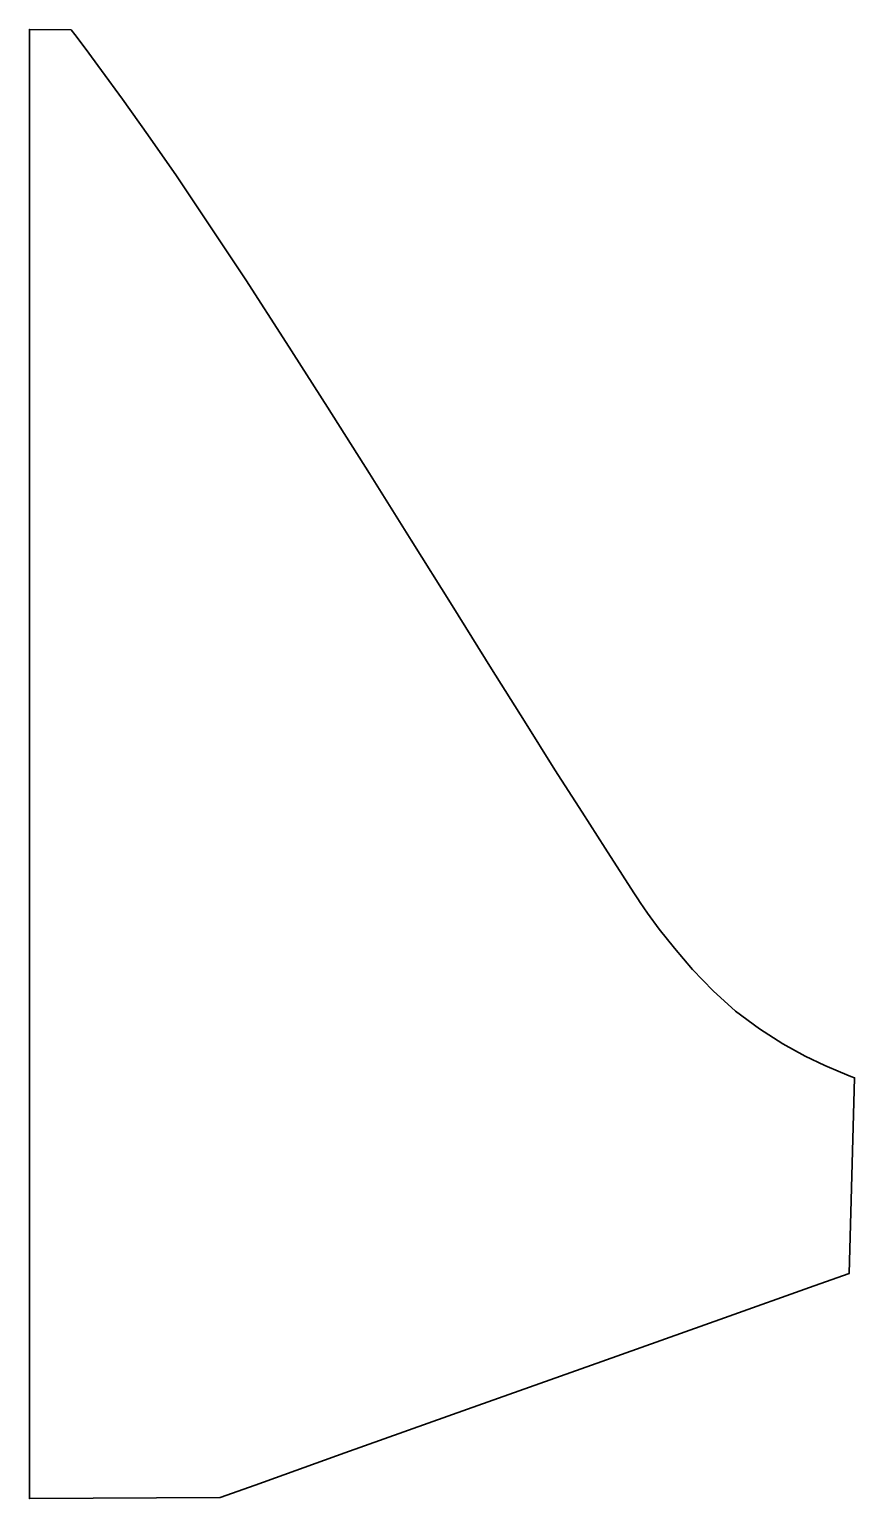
# Model space of a CAD drawing. Extents: x 0 to 2454, y -4370 to 0.
import ezdxf

# ---------------------------------------------------------------- set-up
doc = ezdxf.new("R2010")
doc.units = 0
doc.linetypes.add('Solid', pattern=[0])

msp = doc.modelspace()

# ---------------------------------------------------------------- linework, layer by layer
at = {"color": 0, "linetype": 'Solid', "lineweight": 35}
msp.add_lwpolyline([(1816, -2597), (1838, -2629), (1873, -2676), (1918, -2733), (1972, -2796), (2033, -2860), (2100, -2920), (2171, -2973), (2241, -3017), (2307, -3054), (2365, -3082), (2412, -3102), (2443, -3114), (2454, -3118), (2438, -3700), (2334, -3737), (2067, -3832), (1702, -3962), (1303, -4104), (938, -4234), (671, -4330), (567, -4367), (0, -4370), (0, 0), (124, -1), (135, -15), (166, -56), (214, -122), (277, -208), (352, -314), (437, -436), (529, -572), (644, -745), (764, -931), (887, -1124), (1011, -1321), (1135, -1519), (1257, -1714), (1374, -1902), (1472, -2058), (1563, -2202), (1644, -2328), (1712, -2435), (1764, -2516), (1797, -2568), (1809, -2586), (1816, -2597)], close=True, dxfattribs=at)

doc.saveas('drawing.dxf')
